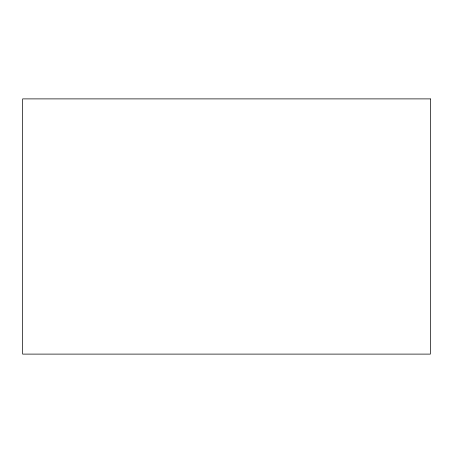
<?xml version="1.0" encoding="UTF-8"?>
<svg xmlns="http://www.w3.org/2000/svg" width="453" height="453" viewBox="0 0 453 453"><rect width="100%" height="100%" fill="white"/><g stroke="black" fill="none" stroke-linecap="round" stroke-linejoin="round"><path stroke-width="0.68" d="M430.35 98.89L22.65 98.89L22.65 354.11L430.35 354.11L430.35 98.89"/></g></svg>
